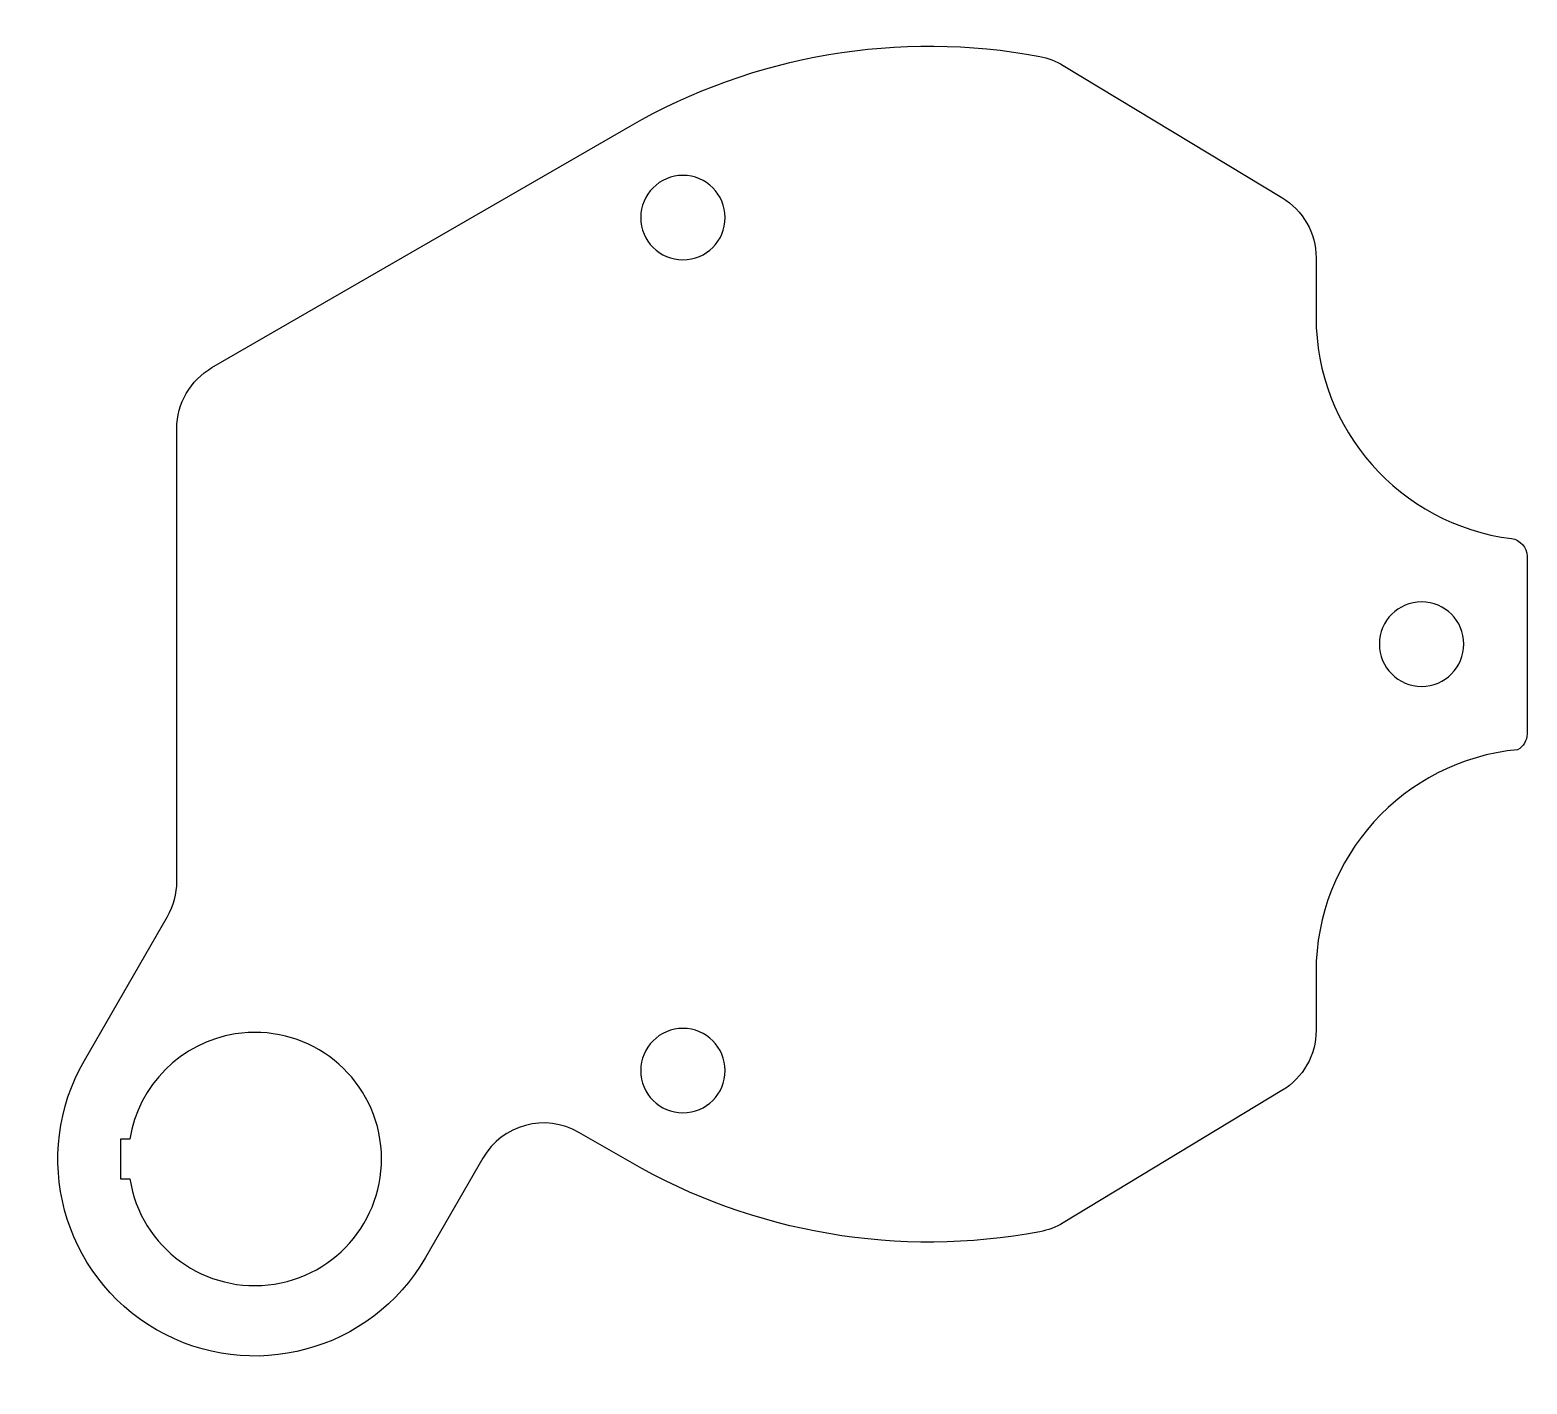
# Model space of a CAD drawing. Extents: x 94 to 201, y 57 to 153.
import ezdxf

# ---------------------------------------------------------------- set-up
doc = ezdxf.new("R2010")
doc.units = 0
doc.layers.get('0').update_dxf_attribs({"linetype": 'CONTINUOUS'})

# ---------------------------------------------------------------- blocks, each defined once
blk = doc.blocks.new('BLOCK_2')
at = {"color": 7}
blk.add_open_spline([(101.42, 74.16), (102.03, 78.01), (105.05, 81.04), (108.91, 81.65), (113.82, 82.42), (118.43, 79.07), (119.2, 74.16), (119.97, 69.25), (116.62, 64.64), (111.71, 63.87), (106.8, 63.09), (102.19, 66.45), (101.42, 71.36), (101.42, 71.36), (100.76, 71.36), (100.76, 71.36), (100.76, 71.36), (100.76, 74.16), (100.76, 74.16), (100.76, 74.16), (101.42, 74.16), (101.42, 74.16)], degree=3, knots=[0, 0, 0, 0, 1, 1, 1, 2, 2, 2, 3, 3, 3, 4, 4, 4, 5, 5, 5, 6, 6, 6, 7, 7, 7, 7], dxfattribs=at)
blk = doc.blocks.new('BLOCK_3')
at = {"color": 7}
blk.add_open_spline([(200.06, 101.85), (200.47, 102.07), (200.73, 102.5), (200.73, 102.97), (200.73, 102.97), (200.73, 115.59), (200.73, 115.59), (200.73, 116.23), (200.25, 116.77), (199.62, 116.85), (191.68, 117.86), (185.73, 124.61), (185.73, 132.6), (185.73, 132.6), (185.73, 136.81), (185.73, 136.81), (185.73, 138.56), (184.81, 140.18), (183.31, 141.09), (183.31, 141.09), (167.76, 150.48), (167.76, 150.48), (167.25, 150.79), (166.69, 151.01), (166.1, 151.12), (156.11, 153), (145.78, 151.24), (136.98, 146.16), (136.98, 146.16), (107.26, 129), (107.26, 129), (105.72, 128.11), (104.76, 126.46), (104.76, 124.67), (104.76, 124.67), (104.76, 92.49), (104.76, 92.49), (104.76, 91.61), (104.53, 90.75), (104.09, 89.99), (104.09, 89.99), (98.19, 79.76), (98.19, 79.76), (94.32, 73.06), (96.61, 64.5), (103.31, 60.63), (110.01, 56.77), (118.57, 59.06), (122.43, 65.76), (122.43, 65.76), (126.51, 72.82), (126.51, 72.82), (127.89, 75.21), (130.95, 76.03), (133.34, 74.65), (133.34, 74.65), (136.98, 72.55), (136.98, 72.55), (145.78, 67.46), (156.11, 65.71), (166.1, 67.59), (166.69, 67.7), (167.25, 67.91), (167.76, 68.22), (167.76, 68.22), (183.31, 77.62), (183.31, 77.62), (184.81, 78.52), (185.73, 80.15), (185.73, 81.9), (185.73, 81.9), (185.73, 86.05), (185.73, 86.05), (185.73, 94.22), (191.93, 101.06), (200.06, 101.85)], degree=3, knots=[0, 0, 0, 0, 1, 1, 1, 2, 2, 2, 3, 3, 3, 4, 4, 4, 5, 5, 5, 6, 6, 6, 7, 7, 7, 8, 8, 8, 9, 9, 9, 10, 10, 10, 11, 11, 11, 12, 12, 12, 13, 13, 13, 14, 14, 14, 15, 15, 15, 16, 16, 16, 17, 17, 17, 18, 18, 18, 19, 19, 19, 20, 20, 20, 21, 21, 21, 22, 22, 22, 23, 23, 23, 24, 24, 24, 25, 25, 25, 25], dxfattribs=at)
blk = doc.blocks.new('BLOCK_4')
at = {"color": 7}
blk.add_open_spline([(137.73, 79.04), (137.73, 80.7), (139.07, 82.04), (140.73, 82.04), (142.39, 82.04), (143.73, 80.7), (143.73, 79.04), (143.73, 77.38), (142.39, 76.04), (140.73, 76.04), (139.07, 76.04), (137.73, 77.38), (137.73, 79.04), (137.73, 79.04), (137.73, 79.04), (137.73, 79.04)], degree=3, knots=[0, 0, 0, 0, 1, 1, 1, 2, 2, 2, 3, 3, 3, 4, 4, 4, 5, 5, 5, 5], dxfattribs=at)
blk = doc.blocks.new('BLOCK_5')
at = {"color": 7}
blk.add_open_spline([(190.23, 109.35), (190.23, 111.01), (191.57, 112.35), (193.23, 112.35), (194.89, 112.35), (196.23, 111.01), (196.23, 109.35), (196.23, 107.7), (194.89, 106.35), (193.23, 106.35), (191.57, 106.35), (190.23, 107.7), (190.23, 109.35), (190.23, 109.35), (190.23, 109.35), (190.23, 109.35)], degree=3, knots=[0, 0, 0, 0, 1, 1, 1, 2, 2, 2, 3, 3, 3, 4, 4, 4, 5, 5, 5, 5], dxfattribs=at)
blk = doc.blocks.new('BLOCK_6')
at = {"color": 7}
blk.add_open_spline([(137.73, 139.66), (137.73, 141.32), (139.07, 142.66), (140.73, 142.66), (142.39, 142.66), (143.73, 141.32), (143.73, 139.66), (143.73, 138.01), (142.39, 136.66), (140.73, 136.66), (139.07, 136.66), (137.73, 138.01), (137.73, 139.66), (137.73, 139.66), (137.73, 139.66), (137.73, 139.66)], degree=3, knots=[0, 0, 0, 0, 1, 1, 1, 2, 2, 2, 3, 3, 3, 4, 4, 4, 5, 5, 5, 5], dxfattribs=at)

msp = doc.modelspace()

# ---------------------------------------------------------------- block references
for name in ['BLOCK_3', 'BLOCK_6', 'BLOCK_5', 'BLOCK_2', 'BLOCK_4']:
    msp.add_blockref(name, (0, 0))

doc.saveas('drawing.dxf')
